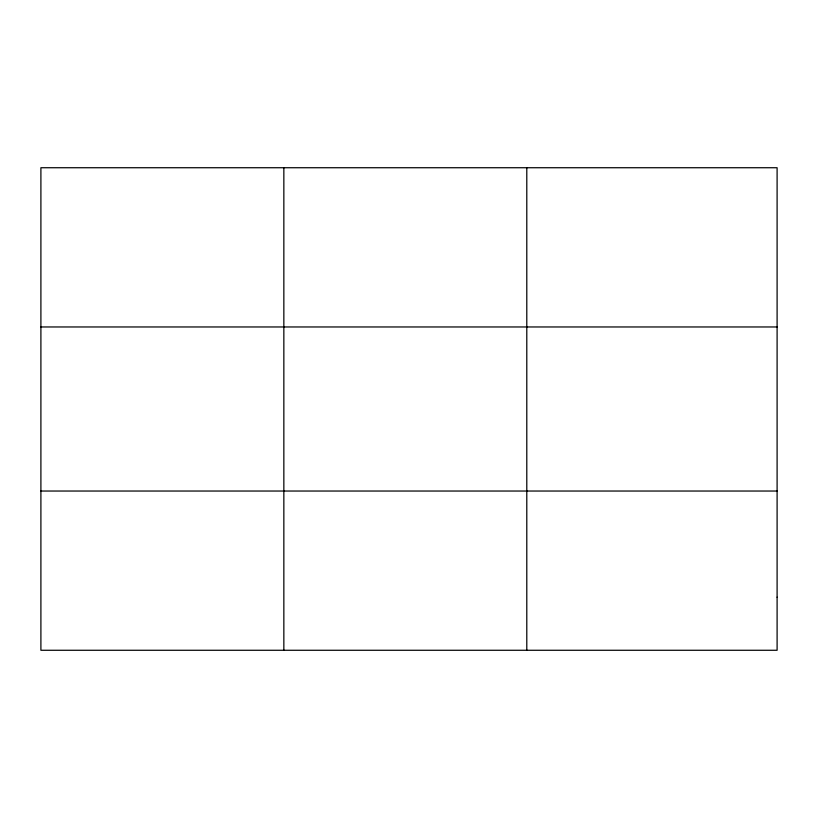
<?xml version="1.0" encoding="UTF-8"?>
<svg xmlns="http://www.w3.org/2000/svg" width="818" height="818" viewBox="0 0 818 818"><rect width="100%" height="100%" fill="white"/><g stroke="black" fill="none" stroke-linecap="round" stroke-linejoin="round"><path stroke-width="1.23" d="M283.846 650.269L283.846 167.731M526.792 650.269L526.792 167.731M40.9 326.965L777.1 326.965M40.9 491.035L777.1 491.035M777.1 597.191L777.1 650.269L40.9 650.269L40.9 167.731L777.1 167.731L777.1 597.191"/></g></svg>
